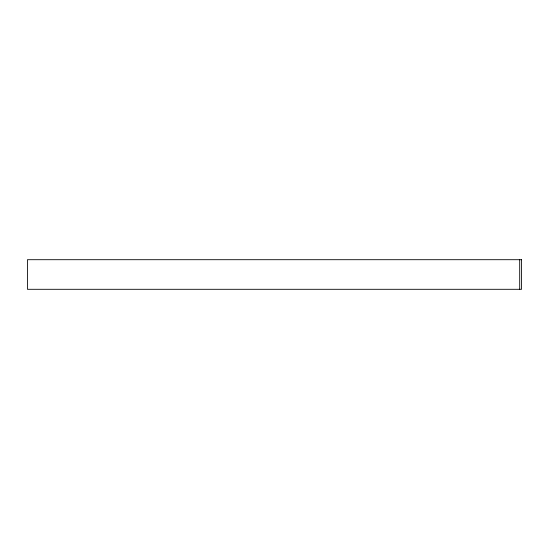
<?xml version="1.0" encoding="UTF-8"?>
<svg xmlns="http://www.w3.org/2000/svg" width="549" height="549" viewBox="0 0 549 549"><rect width="100%" height="100%" fill="white"/><g stroke="black" fill="none" stroke-linecap="round" stroke-linejoin="round"><path stroke-width="0.82" d="M519.697 259.698L519.697 289.302M521.55 259.698L27.45 259.698L27.45 289.302L521.55 289.302L521.55 259.698"/></g></svg>
